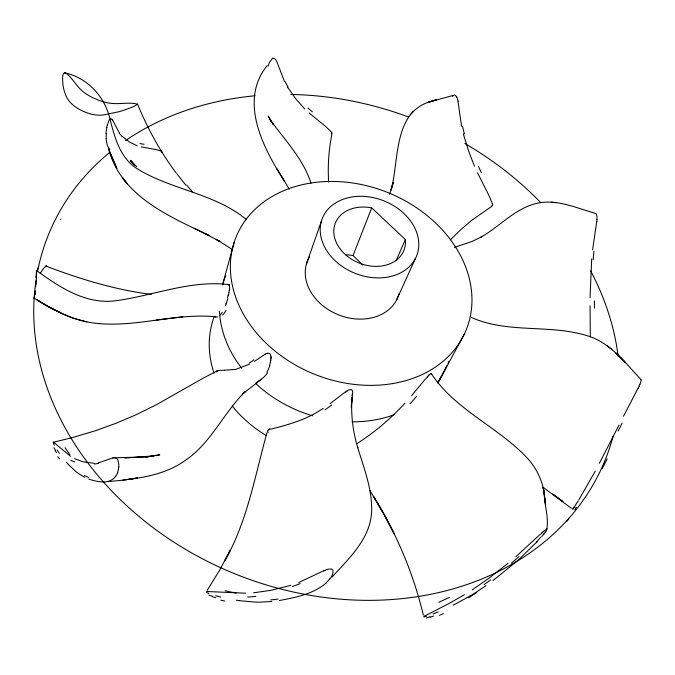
<?xml version="1.0" encoding="UTF-8"?>
<svg xmlns="http://www.w3.org/2000/svg" width="675" height="675" viewBox="0 0 675 675"><rect width="100%" height="100%" fill="white"/><g stroke="black" fill="none" stroke-linecap="round" stroke-linejoin="round"><path stroke-width="1.01" d="M271.012 357.581L270.996 358.265M590.034 297.818L591.697 258.812M590.288 336.918L590.077 305.817M35.851 277.459L36.568 270.979M217.569 316.988C173.829 311.951 130.494 330.311 86.881 321.907C67.939 318.018 49.916 308.154 34.104 298.173C34.214 297.675 34.366 297.186 34.501 296.696M596.911 219.502L596.978 217.662A13.677 8.227 74 0 0 596.97 216.447L596.211 213.764A1.426 0.852 74 0 0 595.822 213.511L594.869 213.578M36.391 278.733L36.652 270.717A52.793 1.401 -89.6 0 0 36.577 270.608M351.363 406.375L352.012 397.474C350.747 414.442 352.882 431.527 357.784 447.812L357.505 446.842C363.757 467.716 372.187 488.607 371.655 510.764C370.955 538.127 349.161 558.343 331.999 577.024M36.214 281.087L35.986 283.939M351.312 407.371L352.51 393.567M596.767 221.307L592.574 249.978M431.291 374.11L430.903 373.393L428.827 375.131M35.26 291.389L34.121 298.544M118.8 467.083L118.395 469.581M106.38 130.334L106.844 127.373M229.618 288.875L229.416 284.639A13.947 2.666 87.9 0 0 229.087 284.648L228.918 284.749M270.835 360.163L270.422 362.559M431.215 373.452C455.836 411.007 499.913 427.477 529.192 460.198C537.005 469.631 542.371 481.047 544.286 493.163C544.261 505.153 549.45 518.881 546.421 530.525M229.458 289.913L229.34 290.663M331.864 134.494C328.683 150.137 327.67 166.193 328.641 182.123M46.457 266.262C78.747 278.648 115.459 289.963 151.259 294.401M228.943 292.722L228.386 295.296M107.342 125.035L109.316 119.703A1.502 0.557 -55.9 0 1 109.713 119.188L111.189 118.792A14.42 5.425 -56.3 0 1 111.62 119.062L112.185 119.618M352.072 395.643L352.426 394.082A44.989 23.178 0.2 0 0 352.628 392.504L352.628 391.964A22.275 11.483 -0.8 0 0 352.586 391.238L351.591 389.559L348.899 389.914A14.302 7.13 -0.7 0 0 347.853 390.462L346.832 391.002M216.397 371.866L216.683 371.258M234.444 241.481L222.531 284.892A119.239 96.339 21.9 0 1 225.813 275.653M267.005 432.548C254.964 475.673 247.548 520.737 225.138 560.199L229.964 550.699L219.527 570.358L207.056 590.515M389.661 194.248L393.196 182.596L391.061 190.021C399.077 161.603 393.196 114.961 427.646 102.49L453.102 95.403M268.102 66.082L268.321 65.365M226.117 303.59L225.484 305.48M306.467 263.908L321.41 221.147M362.914 265.064L353.025 255.563L371.714 207.883L405.346 239.532L396.191 260.508M137.565 104.178L133.76 106.582L124.613 109.974A208.609 108.65 -49.4 0 1 119.273 111.645L103.267 114.995A80.198 39.892 -46.5 0 1 98.255 115.121L94.854 114.834A91.125 45.461 -46.7 0 1 90.956 114.1C82.147 111.426 73.094 107.139 67.854 99.233A90.914 45.934 -46.7 0 1 65.526 94.719L64.336 91.277A118.437 59.51 -47.4 0 1 63.112 85.852C59.771 57.746 73.71 83.295 81.219 90.053A157.309 79.431 -48.9 0 0 86.324 94.061L89.843 96.179A301.657 150.981 -52.5 0 0 92.618 97.647L99.554 100.651L105.907 102.482A120.344 60.142 -47.9 0 0 109.19 103.047C118.479 104.861 128.765 101.697 137.565 104.178C147.606 128.545 160.372 151.85 176.167 172.977M639.883 384.261L639.039 386.134M396.537 300.063L415.302 258.753A50.735 38.998 21.7 0 0 362.374 196.315A50.735 38.998 21.7 0 0 330.826 256.222A50.735 38.998 21.7 0 0 415.302 258.753M448.014 363.361L449.111 361.1M638.179 387.948L623.481 416.289M446.892 365.648L439.703 379.704M619.026 425.022L599.349 463.362M266.929 372.305L267.84 370.457A116.463 57.493 49.6 0 0 269.789 365.369M439.054 380.919L439.374 380.312M595.232 471.125L578.998 499.635M464.468 333.83A124.073 97.976 21.8 0 1 258.23 334.96A124.073 97.976 21.8 0 1 330.784 181.432A124.073 97.976 21.8 0 1 464.468 333.83L437.822 383.189M573.716 507.457L572.712 509.296L573.59 508.106M40.281 273.265L43.757 268.152L46.221 265.697M578.357 500.664L574.138 507.288M222.404 312.263L219.712 315.638M267.123 65.669C238.224 101.41 263.79 149.251 284.631 181.448L276.86 168.716M115.762 476.077C109.662 484.895 97.343 481.95 88.746 479.073M545.425 531.934L543.822 534.001M36.72 270.709L36.678 270.667C59.813 287.364 86.088 304.898 116.168 300.696C153.976 295.557 190.612 279.771 229.458 284.656L229.508 284.681M425.714 378.641L411.59 395.702M410.189 114.733L413.311 111.139M427.064 377.072L427.899 376.127M537.401 541.434L518.594 559.752L492.927 580.643M405 403.076C390.884 418.677 374.65 432.228 356.991 443.627M450.478 239.735L461.042 229.399L472.137 220.008L491.653 206.44M452.343 96.314L454.469 95.057A1.375 1.012 28.6 0 1 455.026 95.108L456.73 97.006M539.823 534.684L515.784 556.774M326.354 582.871C313.343 594.101 295.718 597.417 279.298 600.556M541.367 533.284L542.97 531.841M217.831 370.55L202.804 378.371L156.651 404.578L135.962 414.838L116.1 423.25L95.462 430.718L72.385 437.602L53.224 442.277L54.245 445.23M544.05 530.896L547.282 528.837M508.098 563.296L488.953 578.205L472.196 589.857M161.747 152.685L161.873 151.487A11.306 5.493 -39.9 0 0 161.468 151.251L156.322 149.631L141.109 146.905M330.126 403.599L345.313 391.973M486.051 585.605L476.752 591.84A106.692 46.997 -27.2 0 1 470.138 595.949M254.391 361.403L265.537 353.978M323.182 408.333C307.395 419.352 288.908 424.609 270.523 429.241M464.383 594.751L448.259 603.897L425.739 615.516M424.887 615.997L423.782 616.883L426.372 616.317M470.129 595.941L456.359 603.517M217.375 370.735L217.046 370.929A13.61 3.949 77.6 0 0 216.709 371.334M455.853 603.771L453.077 605.163M255.977 382.725L261.385 379.266L242.401 394.158L244.949 391.837C223.585 412.914 211.41 442.302 186.224 459.759C163.645 476.339 134.924 479.115 107.899 481.629M249.488 364.179L235.769 369.377L224.741 370.195M269.173 429.781L268.54 430.102A13.821 6.944 34.2 0 0 267.857 430.523L267.435 431.443L268.27 432.312M323.426 570.881L298.772 582.491M438.227 611.879L433.139 613.913M325.088 570.206L326.86 569.582M290.815 585.326L270.894 590.33L253.64 592.793M454.435 247.345L472.002 241.481L482.228 236.512L480.988 237.187C500.091 226.277 515.489 207.816 537.806 203.133C557.212 199.176 576.07 207.832 594.321 213.047M267.41 353.27L266.684 353.489A45.672 21.912 45.7 0 0 265.596 354.046M218.059 370.482L224.446 370.187M112.48 457.962L98.533 462.822M640.744 379.721L641.233 380.371L640.406 383.012A14.816 4.109 -71.4 0 1 639.892 384.294M153.571 455.844L159.756 454.815L144.821 457.287L153.571 455.844L135.641 457.329M156.144 320.102L182.832 316.786M207.723 591.477A13.829 5.653 25.5 0 0 206.955 591.536L206.145 592.118L208.862 593.519M122.791 480.153L137.363 478.001L127.558 479.444M113.467 457.81L143.387 457.034L124.672 457.819L133.642 457.422M271.814 601.492L261.714 602.092A108.945 65.146 24.9 0 1 254.543 602.049L239.701 600.683M53.274 442.252L53.435 442.268A13.323 3.021 70.7 0 1 53.781 442.344M207.799 591.553L245.649 593.198M94.129 463.278L83.405 461.911L74.571 458.688M331.248 133.777L332.032 133.557L331.771 132.553M556.031 202.61L551.382 202.171M215.772 317.174L214.515 316.297M239.304 600.623L236.292 600.168M86.881 321.907L73.043 318.119L60.472 312.93M220.868 597.054L215.688 595.696M46.373 265.68L46.448 265.714A12.277 1.738 -73.6 0 0 46.195 265.764M64.26 72.714C87.725 77.541 105.241 97.133 110.261 120.116C114.919 138.502 120.555 158.903 138.037 169.256C172.209 190.055 214.777 193.463 246.308 219.459M471.504 317.503C509.768 334.488 553.061 323.182 591.781 337.264C612.554 345.499 626.333 364.002 641.14 379.755M137.236 145.817L129.684 142.18L122.074 136.308M194.197 228.293L209.242 235.617C169.13 216.203 121.011 196.433 108.532 148.618L112.379 158.625M84.637 477.25L79.228 474.044A104.254 42.576 75.2 0 1 75.49 471.251L68.108 464.155M205.268 233.668L219.873 241.532L216.194 239.254L232.74 249.775M53.806 442.429L70.647 456.376M543.012 487.249L571.396 508.292M491.729 205.554L492.64 205.816L492.632 204.609M607.272 345.878L611.786 349.397M309.167 113.071L325.949 126.757L331.391 132.013A10.775 7.273 1.3 0 1 331.746 132.562M136.797 166.674L130.697 160.76L133.591 164.168M304.796 109.046L296.232 99.402L287.491 87.058M67.846 463.877L66.437 462.282M192.485 191.793L186.595 185.077M134.561 165.375L130.503 160.279L132.975 163.392M109.78 149.774L107.258 145.395L106.009 138.729M59.358 453.279L57.105 449.98M119.45 133.127L112.683 120.268M369.959 490.531L383.484 513.38L394.63 534.634L386.488 518.78L373.604 496.522C396.335 533.056 413.454 573.514 423.36 615.187M281.948 177.036L289.246 189.16M271.418 122.268L268.245 116.041L273.038 124.234L270.177 119.711C284.85 140.155 303.168 158.667 311.015 183.187M477.495 172.766L488.557 194.687L492.421 203.833M284.487 81.472L276.877 61.813A44.677 29.32 -19.7 0 0 276.294 60.666L275.569 59.586A13.449 8.826 -19.6 0 0 275.029 58.928L273.029 58.117A1.401 0.92 -19.4 0 0 272.455 58.337L269.401 62.505A38.914 24.882 -20.9 0 0 268.532 64.657M474.5 166.286L468.821 151.622L463.278 133.861M457.599 99.537L457.127 98.002A13.188 9.712 28.4 0 0 456.747 97.006M544.236 492.893L543.13 487.595L544.286 493.163M457.962 101.081L461.557 126.284M270.979 356.636L270.262 354.021L268.228 353.126A14.302 6.961 47.9 0 0 267.427 353.287M399.001 293.743A48.684 38.391 21.8 0 1 337.762 314.542A48.684 38.391 21.8 0 1 309.547 256.812M106.785 127.423A41.31 14.825 -56.6 0 1 107.274 125.086M106.043 133.751A74.79 26.274 -57.1 0 1 106.363 130.351M106.211 138.51A82.358 29.017 -57 0 1 106.304 133.49M144.087 144.256A130.393 49.722 -31.2 0 1 139.911 143.564M122.116 136.257A145.8 59.265 -45.9 0 1 119.298 133.27M112.16 119.661A48.127 18.065 -56.8 0 1 112.641 120.327M36.391 277.855A45.259 1.612 -88.2 0 1 36.222 280.226M35.986 283.61A81.869 3.038 -88.3 0 1 35.708 286.774M35.632 290.883A90.129 3.139 -88 0 1 35.184 294.494M60.716 219.51A117.998 0.667 -72.3 0 1 60.885 218.995M38.711 266.245A158.279 4.143 -76.4 0 1 37.741 269.342M229.694 289.145A21.423 4.455 88.5 0 1 229.525 290.191M229.264 290.351A42.787 8.581 88.8 0 1 228.884 292.418M228.26 294.637A93.504 19.162 88.5 0 1 227.551 297.591M227.728 298.569A110.827 22.891 88.4 0 1 226.167 303.902M225.965 310.424A89.716 18.326 88.9 0 1 222.556 315.098M219.999 314.516A124.293 17.66 -77.4 0 1 219.198 311.082M228.369 284.943A44.82 8.724 86.3 0 1 228.808 284.639M118.758 467.041A49.132 18.183 53.4 0 0 118.859 464.974L117.838 459.759A1.772 0.658 53.3 0 0 117.408 459.118L115.29 457.861A17.01 6.176 52.5 0 0 114.547 457.793M118.387 469.572A89.488 32.94 53.8 0 1 117.593 472.314M117.728 472.475A98.651 36.172 54.2 0 1 115.83 476.162M88.467 477.495A128.663 50.752 72.1 0 1 84.375 475.411M69.862 454.587A193.674 108.506 -86.4 0 1 65.07 447.711M59.611 458.949A179.786 103.022 -83.1 0 1 57.763 456.595M56.573 452.697A80.308 34.012 81.8 0 1 55.097 450.52M55.536 450.191A34.982 12.563 77.5 0 1 53.882 447.668M74.748 461.852A153.25 59.316 83 0 1 70.757 460.257M98.668 463.193A174.445 62.497 68.9 0 1 94.382 464.003M112.548 458.047A56.405 20.132 50.9 0 1 113.535 457.912M271.063 356.687A22.081 11.087 48.5 0 1 271.088 357.632M270.92 358.214A44.305 21.954 49.3 0 1 270.759 360.113M270.295 362.45A97.883 48.347 49.5 0 1 269.62 365.226M267.46 372.853A93.766 46.381 49.9 0 1 261.301 379.156M217.485 371.064A42.862 12.69 74.3 0 1 218.101 370.609M253.91 359.8A225.104 97.124 78.8 0 1 249.21 363.15M329.889 578.964A93.158 39.597 5.1 0 0 331.56 576.425L332.564 574.29A50.515 21.414 4.6 0 0 333.045 572.645L332.952 570.375L332.032 569.236A1.797 0.759 4.3 0 0 331.425 568.991L328.101 569.219A17.204 7.071 3.9 0 0 326.894 569.599M329.687 578.922A102.98 43.959 5.5 0 1 326.109 582.812M278.1 599.062A135.127 77.051 22.3 0 1 270.683 599.889M236.098 593.055A202.12 161.949 41.2 0 1 225.062 590.709M224.75 601.028A187.718 154.043 44.5 0 1 220.733 600.134M215.84 597.712A83.911 53.992 31.6 0 1 212.439 596.742M212.6 596.303A36.458 20.587 28.8 0 1 208.794 595.08M255.808 596.379A162.397 102.026 34.6 0 1 247.708 597.046M300.181 583.546A186.207 97.833 20.5 0 1 292.275 586.524M323.679 570.974A56.447 22.216 2.6 0 1 325.342 570.316M351.7 397.212A101.056 52.076 0.6 0 1 351.532 397.71M268.65 429.359A43.175 21.094 30.4 0 1 269.933 428.743M331.644 404.924A239.912 153.352 33.5 0 1 324.869 409.911M345.608 392.074A45.284 21.659 -2.4 0 1 347.136 391.112M546.564 530.432A48.347 6.927 -38.6 0 1 545.577 531.833M543.898 533.95A90.104 12.935 -38.5 0 1 541.645 536.676M540.667 537.283A99.858 14.715 -38.2 0 1 536.456 541.991M490.683 579.85A132.907 52.414 -28.3 0 1 484.009 584.617M449.263 597.417A201.479 145.758 -25.9 0 1 438.868 602.243M443.399 613.626A186.604 140.915 -25.9 0 1 439.459 615.296M433.62 615.971A82.274 43.31 -24 0 1 430.203 617.237M430.068 616.731A35.598 15.533 -23.2 0 1 426.17 618.03M424.727 615.997A13.441 3.62 -21.1 0 1 425.596 615.499M476.803 592.49A161.865 84.89 -21.1 0 1 468.653 597.712M518.999 556.58A185.397 61.104 -28.7 0 1 511.211 563.288M540.557 534.313A52.903 5.974 -38.9 0 1 542.059 532.938M543.046 531.816A16.242 2.135 -38.4 0 1 544.117 530.879M431.19 374.195A21.878 5.155 -42.3 0 1 431.156 374.338M416.602 396.284A251.809 136.789 -19.4 0 1 410.071 403.869M426.406 378.321A43.9 8.615 -42.4 0 1 427.731 376.793M427.992 376.102A13.947 3.08 -41.6 0 1 428.903 375.114M576.315 507.279A76.638 12.066 -63.2 0 1 574.847 509.794M568.814 518.543A33.041 2.312 -61.6 0 1 567.051 521.167M574.189 507.06A12.454 1.097 -57.9 0 1 573.674 507.828M607.213 458.865A151.985 21.668 -60.8 0 1 602.024 468.813M618.14 431.038A172.429 17.584 -65.4 0 1 622.215 422.972M639.124 386.404A48.237 13.846 -71.7 0 1 638.255 388.235M594.439 308.112A139.16 37.825 86.3 0 1 594.354 300.89M593.148 259.867A156.161 77.144 80.1 0 1 593.966 251.159M597.038 219.578A44.744 26.992 73.9 0 1 596.894 221.383M492.37 203.833A10.834 7.155 48.7 0 1 492.581 204.601M481.486 172.817A129.684 68.681 49.5 0 1 478.507 166.624M464.408 133.979A144.661 98.778 37.4 0 1 462.628 126.461M457.684 99.546A43.47 32.003 28.5 0 1 458.038 101.081M312.432 111.873A126.52 71.567 7.1 0 1 307.977 108.051M288.065 86.856A140.982 90.931 -9.1 0 1 284.951 81.329M266.212 435.544A114.775 94.677 22.1 0 1 232.327 406.139M214.034 373.182A114.775 94.677 22.1 0 1 214.237 316.507M405.346 239.532A36.889 28.358 21.7 0 1 370.988 266.077A36.889 28.358 21.7 0 1 333.796 231.078A36.889 28.358 21.7 0 1 371.714 207.883M345.625 254.812A35.227 27.861 21.8 0 1 353.025 255.563M185.752 184.967A293.903 204.289 22.3 0 1 176.858 173.728M612.984 436.59A300.274 244.375 22 0 1 276.91 587.967A300.274 244.375 22 0 1 36.02 280.361M37.547 271.477A300.274 244.375 22 0 1 110.101 152.12M125.592 140.543A300.274 244.375 22 0 1 255.175 95.766M290.773 94.458A300.274 244.375 22 0 1 408.291 116.91M464.898 143.547A300.274 244.375 22 0 1 540.608 202.475M590.583 270.776A300.274 244.375 22 0 1 618.165 356.349M446.048 367.116A119.239 96.339 21.9 0 1 437.974 381.923M394.538 414.593A119.239 96.339 21.9 0 1 352.055 421.808M312.466 415.792A119.239 96.339 21.9 0 1 255.547 383.4M241.793 368.373A119.239 96.339 21.9 0 1 219.822 315.968M432.312 100.972L427.748 102.482L436.691 99.613L432.312 100.972M60.784 312.922L48.516 306.728L37.117 299.86L48.229 306.568L60.784 312.922M557.795 497.804L552.749 494.075L562.899 501.601L557.795 497.804M624.974 362.078L616.064 353.168L624.974 362.078M125.972 182.225L122.428 177.652L127.347 184.022L125.972 182.225M115.037 164.177L110.759 154.339L116.893 168.48L115.037 164.177M544.826 498.715L544.05 492.623L545.611 505.01L544.826 498.715"/></g></svg>
